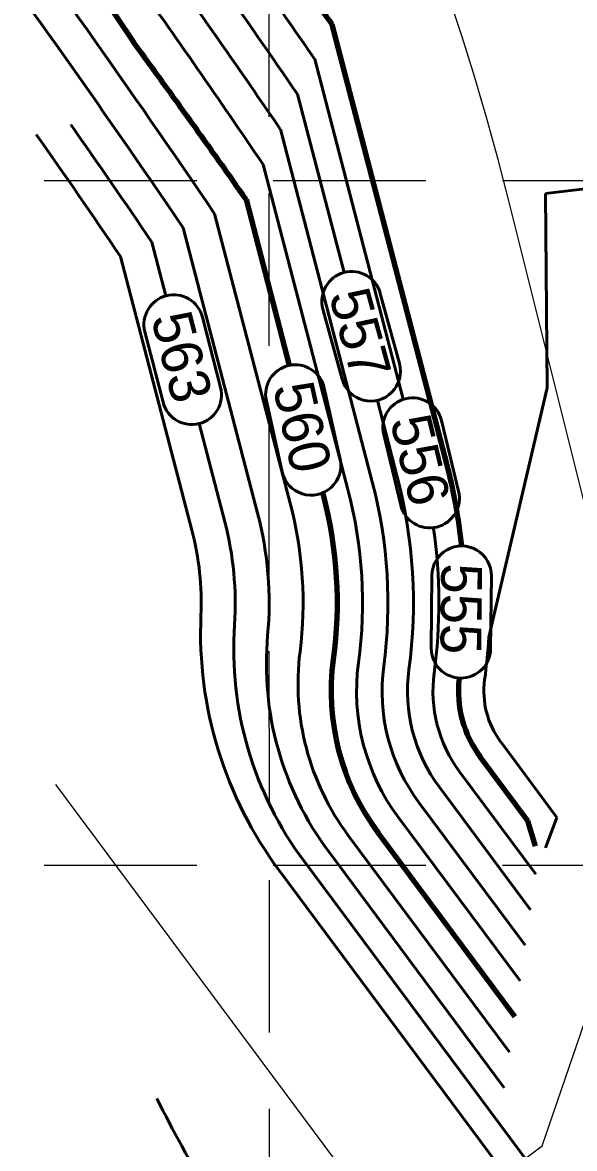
# Model space of a CAD drawing. Header units: feet. Extents: x 10084 to 13321, y 3329 to 8503.
# Drawn here: x 10463.7 to 10528.7, y 5721.3 to 5854.1 of the extents above; entities that cross this region are included whole.
import ezdxf
from ezdxf.enums import TextEntityAlignment as Align

# ---------------------------------------------------------------- set-up
doc = ezdxf.new("R2010")
doc.units = ezdxf.units.FT
doc.header["$LTSCALE"] = 40
doc.header["$MEASUREMENT"] = 0
for name, pattern in [('DASHED', [0.75, 0.5, -0.25]), ('DGN Style 4', [233.366589, 116.610413, -58.305206, 0.145763, -58.305206]), ('HIDDEN', [0.375, 0.25, -0.125])]:
    doc.linetypes.add(name, pattern=pattern)
doc.layers.add('GRID', color=254, linetype='DASHED')
doc.layers.add('Level 1', color=7, linetype='Continuous')
doc.styles.add('Style-CHAR_FAST_FONT', font='CHAR_FAST_FONT.shx')

msp = doc.modelspace()

# ---------------------------------------------------------------- linework, layer by layer
at = {"layer": 'GRID', "color": 252, "linetype": 'HIDDEN', "lineweight": 0, "ltscale": 1.8}
for p, q in [((10493.34, 3736.97), (10492.06, 8414.76)), ((10169.24, 5835.45), (13236.21, 5835.45)), ((10169.24, 5754.74), (13236.21, 5754.74))]:
    msp.add_line(p, q, dxfattribs=at)
at = {"layer": 'Level 1', "color": 5, "linetype": 'Continuous', "lineweight": 70}
for p, q in [((10471.24, 5860.09), (10476.78, 5851.77)), ((10500.16, 5853.86), (10513.66, 5802.04)), ((10490.04, 5833.22), (10495.13, 5813.66)), ((10499.05, 5798.64), (10499.15, 5798.25)), ((10517.63, 5767.49), (10523.23, 5759.96)), ((10524.15, 5756.95), (10523.23, 5759.96)), ((10505.59, 5758.54), (10521.7, 5736.88))]:
    msp.add_line(p, q, dxfattribs=at)
at = {"layer": 'Level 1', "color": 5, "linetype": 'Continuous', "lineweight": 40}
for p, q in [((10508.57, 5809.67), (10498.13, 5849.76)), ((10501.58, 5824.61), (10496.1, 5845.64)), ((10504.95, 5799.77), (10494.08, 5841.51)), ((10502.05, 5799.01), (10492.06, 5837.37)), ((10531.3, 5834.65), (10525.34, 5833.95)), ((10525.34, 5833.95), (10525.52, 5811.03)), ((10495.27, 5797.25), (10486.34, 5831.55)), ((10491.4, 5796.24), (10482.64, 5829.87)), ((10478.95, 5828.2), (10480.59, 5821.87)), ((10483.66, 5794.22), (10475.25, 5826.52)), ((10518.64, 5781.61), (10525.52, 5811.03)), ((10507.85, 5800.52), (10505.51, 5809.54)), ((10520.04, 5769.28), (10526.67, 5760.36)), ((10515.22, 5765.7), (10524.17, 5753.67)), ((10512.82, 5763.91), (10523.55, 5749.47)), ((10510.41, 5762.12), (10522.94, 5745.27)), ((10508, 5760.33), (10522.32, 5741.08)), ((10525.33, 5756.78), (10526.67, 5760.36)), ((10502.09, 5758.23), (10521.08, 5732.68)), ((10499.74, 5756.36), (10520.47, 5728.48)), ((10496.87, 5755.18), (10527.93, 5713.42)), ((10493.97, 5754.06), (10525.52, 5711.63))]:
    msp.add_line(p, q, dxfattribs=at)
at = {"layer": 'Level 1', "color": 5, "linetype": 'DGN Style 4', "lineweight": 0, "flags": 128}
for points in [[(10383.02, 4417.29), (10357.22, 4464.9), (10348.92, 4476.64), (10350.27, 4482), (10361.98, 4504.31), (10365.95, 4517.21), (10365, 4530.49), (10360.26, 4543.29), (10356.43, 4548.43), (10353.41, 4561), (10358.84, 4581.6), (10352.24, 4597.04), (10340.12, 4616.39), (10338.56, 4624.19), (10337.46, 4634.69), (10340.98, 4648.48), (10348.46, 4663.24), (10353.26, 4668.28), (10367.58, 4667.19), (10380.29, 4662.8), (10388.63, 4662.8), (10400.23, 4670.54), (10402.57, 4688.47), (10397.97, 4710.36), (10397.54, 4715.05), (10407.58, 4753.66), (10405.68, 4787.24), (10399.89, 4813.86), (10398.63, 4831.42), (10391.61, 4854.93), (10390.47, 4857.75), (10404.96, 4907.14), (10407.03, 4919.55), (10407.3, 4946.66), (10405.36, 4949.01), (10393.89, 4958), (10390.94, 4962.57), (10385.7, 4975.14), (10367.22, 4996.07), (10365.12, 4999.13), (10362.08, 5007.07), (10364.98, 5016.33), (10377.97, 5024.34), (10388.9, 5028.49), (10434.57, 5044.68), (10442.06, 5047.79), (10440.75, 5092.62), (10429, 5096.65), (10397.03, 5092.57), (10393.89, 5092.49), (10379.64, 5095.86), (10362.17, 5103.54), (10352.93, 5107.61), (10349.4, 5111.22), (10345.33, 5121.1), (10344.87, 5126.73), (10345.64, 5138.64), (10352.32, 5152.12), (10339.86, 5178.8), (10334.98, 5191.66), (10329.62, 5207), (10328.65, 5223.44), (10328.1, 5236.03), (10327.56, 5244.34), (10327.8, 5250.53), (10328.18, 5254.82), (10328.3, 5255.91), (10334.35, 5259.39), (10352.91, 5267.02), (10359.98, 5268.53), (10361.77, 5267.81), (10369.64, 5261.65), (10381.08, 5262.43), (10410.29, 5271.06), (10411.96, 5272.03), (10413.04, 5274.66), (10413.37, 5278.87), (10407.31, 5286.76), (10412.4, 5296.86), (10429.54, 5313.5), (10460.69, 5322.47, 0.526006), (10474.6, 5367.54), (10468.81, 5374.75), (10462.02, 5385.96), (10461.6, 5390.51), (10462.64, 5403.36), (10465.16, 5408.55), (10477.58, 5435.89, 0.219227), (10496.42, 5518.4), (10485.55, 5570.13, -0.040843), (10481.92, 5598.95), (10478.83, 5669.48, -0.248738), (10491.96, 5697.1), (10491.96, 5697.1, 0), (10491.96, 5697.1), (10524.93, 5721.61), (10533.96, 5748.05, 0.143258), (10535.2, 5776.1), (10521.01, 5833.06, 0.033522), (10508.71, 5871.31), (10438.22, 6048.76, -0.243018), (10447.26, 6140.1), (10578.7, 6342.73, 0.090209), (10592.49, 6375.76), (10681.21, 6780.89, 0.136381), (10678.24, 6834.37), (10658.16, 6893.64, -0.103944), (10653.26, 6934.48), (10655.92, 6964.74, -0.039323), (10661.12, 6995.72, 0.042401), (10666.52, 7029.14), (10684.75, 7270.54, -0.008679), (10687.97, 7305.11), (10701.34, 7426.03, 0.012694), (10705.63, 7476.62), (10736.5, 7996.01, 0.187552), (10683.2, 8161.58), (10666.07, 8182.66)], [(10467.58, 5764.24), (10527.35, 5683.86, 0.025633), (10576.31, 5624.63)]]:
    msp.add_lwpolyline(points, format="xyb", dxfattribs=at)
at = {"layer": 'Level 1', "color": 5, "linetype": 'Continuous', "lineweight": 40, "flags": 128}
for points in [[(10501.36, 5812.03), (10499.1, 5820.3), (10499.1, 5820.3), (10499.1, 5820.3, -1), (10505.86, 5822.15), (10505.86, 5822.15), (10505.86, 5822.15), (10508.11, 5813.88), (10508.11, 5813.88), (10508.11, 5813.88, -1), (10501.36, 5812.03)], [(10480.26, 5809.32), (10478.12, 5817.62), (10478.12, 5817.62), (10478.12, 5817.62, -1), (10484.9, 5819.36), (10484.9, 5819.36), (10484.9, 5819.36), (10487.04, 5811.06), (10487.04, 5811.06), (10487.04, 5811.06, -1), (10480.26, 5809.32)], [(10494.28, 5801.11), (10492.43, 5809.48), (10492.43, 5809.48), (10492.43, 5809.48, -1), (10499.26, 5810.99), (10499.26, 5810.99), (10499.26, 5810.99), (10501.12, 5802.62), (10501.12, 5802.62), (10501.12, 5802.62, -1), (10494.28, 5801.11)], [(10508.27, 5797.18), (10506.26, 5805.51), (10506.26, 5805.51), (10506.26, 5805.51, -1), (10513.06, 5807.16), (10513.06, 5807.16), (10513.06, 5807.16), (10515.08, 5798.83), (10515.08, 5798.83), (10515.08, 5798.83, -1), (10508.27, 5797.18)], [(10511.86, 5780.32), (10511.94, 5788.9), (10511.94, 5788.9), (10511.94, 5788.9, -1), (10518.94, 5788.83), (10518.94, 5788.83), (10518.94, 5788.83), (10518.86, 5780.25), (10518.86, 5780.25), (10518.86, 5780.25, -1), (10511.86, 5780.32)]]:
    msp.add_lwpolyline(points, format="xyb", dxfattribs=at)
msp.add_lwpolyline([(10487.53, 5795.23), (10484.52, 5806.8)], dxfattribs=at)
at = {"layer": 'Level 1', "color": 5, "linetype": 'Continuous', "lineweight": 40, "extrusion": (0, 0, -1)}
for centre, radius, start, end in [((-9462.89, 5138.76), 1235.88, 141.00698, 145.90547), ((-9462.89, 5138.76), 1231.88, 141.00698, 145.87353), ((-9462.89, 5138.76), 1243.88, 144.56842, 145.83087), ((-9462.89, 5138.76), 1247.88, 144.7184, 145.72573), ((-9462.89, 5138.76), 1251.88, 144.87696, 145.6218), ((-9462.89, 5138.76), 1255.88, 145.02919, 145.51904), ((-9462.89, 5138.76), 1227.88, 145.05483, 145.84144), ((-9462.89, 5138.76), 1223.88, 144.9911, 145.80919), ((-10450.76, 5785.65), 38, 165.3998, 183.8751), ((-10450.76, 5785.65), 34, 165.3998, 182.5058), ((-10606.77, 5790.12), 141.94, 323.3644, 333.6961)]:
    msp.add_arc(centre, radius, start, end, dxfattribs=at)
at = {"layer": 'Level 1', "color": 5, "linetype": 'Continuous', "lineweight": 70, "extrusion": (0, 0, -1)}
for centre, radius, start, end in [((-9462.89, 5138.76), 1259.88, 145.19565, 145.41743), ((-9574, 5192.72), 1117.75, 143.87002, 145.0387), ((-10450.76, 5785.65), 65, 165.3998, 174.0814), ((-10450.76, 5785.65), 50, 165.3998, 187.6657)]:
    msp.add_arc(centre, radius, start, end, dxfattribs=at)
at = {"layer": 'Level 1', "color": 5, "linetype": 'Continuous', "lineweight": 40}
for centre, radius, start, end in [((10450.76, 5785.65), 59, 352.3343, 14.6002), ((10450.76, 5785.65), 53, 352.3343, 14.6002), ((10450.76, 5785.65), 56, 352.3343, 14.6002), ((10450.76, 5785.65), 42, 354.7594, 14.6003), ((10450.76, 5785.65), 46, 352.8018, 14.6002), ((10450.76, 5785.65), 62, 352.3343, 8.1246), ((10531.68, 5782.11), 47, 177.4942, 216.6345), ((10530.58, 5780.24), 42, 176.1249, 216.6345), ((10529.43, 5778.44), 37, 174.7594, 216.6345), ((10450.76, 5785.65), 68, 352.3343, 356.5933), ((10526.16, 5776.13), 30, 172.8018, 216.6345), ((10528.06, 5775.25), 25, 172.3343, 216.6345), ((10528.06, 5775.25), 22, 172.3343, 216.6345), ((10528.06, 5775.25), 19, 172.3343, 216.6345), ((10528.06, 5775.25), 16, 172.3343, 216.6345), ((10528.06, 5775.25), 10, 172.3343, 216.6345)]:
    msp.add_arc(centre, radius, start, end, dxfattribs=at)
at = {"layer": 'Level 1', "color": 5, "linetype": 'Continuous', "lineweight": 70}
for radius, start, end in [(28, 172.3343, 216.6337), (13, 173.4697, 216.6345)]:
    msp.add_arc((10528.06, 5775.25), radius, start, end, dxfattribs=at)

# ---------------------------------------------------------------- texts
at = {"layer": 'Level 1', "color": 5, "linetype": 'Continuous', "lineweight": 40, "style": 'Style-CHAR_FAST_FONT'}
for s, rotation, p in [('557', 285.2647, (10504.41, 5823.24)), ('563', 284.4371, (10483.47, 5820.48)), ('560', 282.4738, (10497.88, 5812.16)), ('556', 283.5931, (10511.65, 5808.3)), ('555', 269.4176, (10517.85, 5790.28))]:
    msp.add_text(s, height=4.8, rotation=rotation, dxfattribs=at).set_placement(p, align=Align.TOP_LEFT)

doc.saveas('drawing.dxf')
